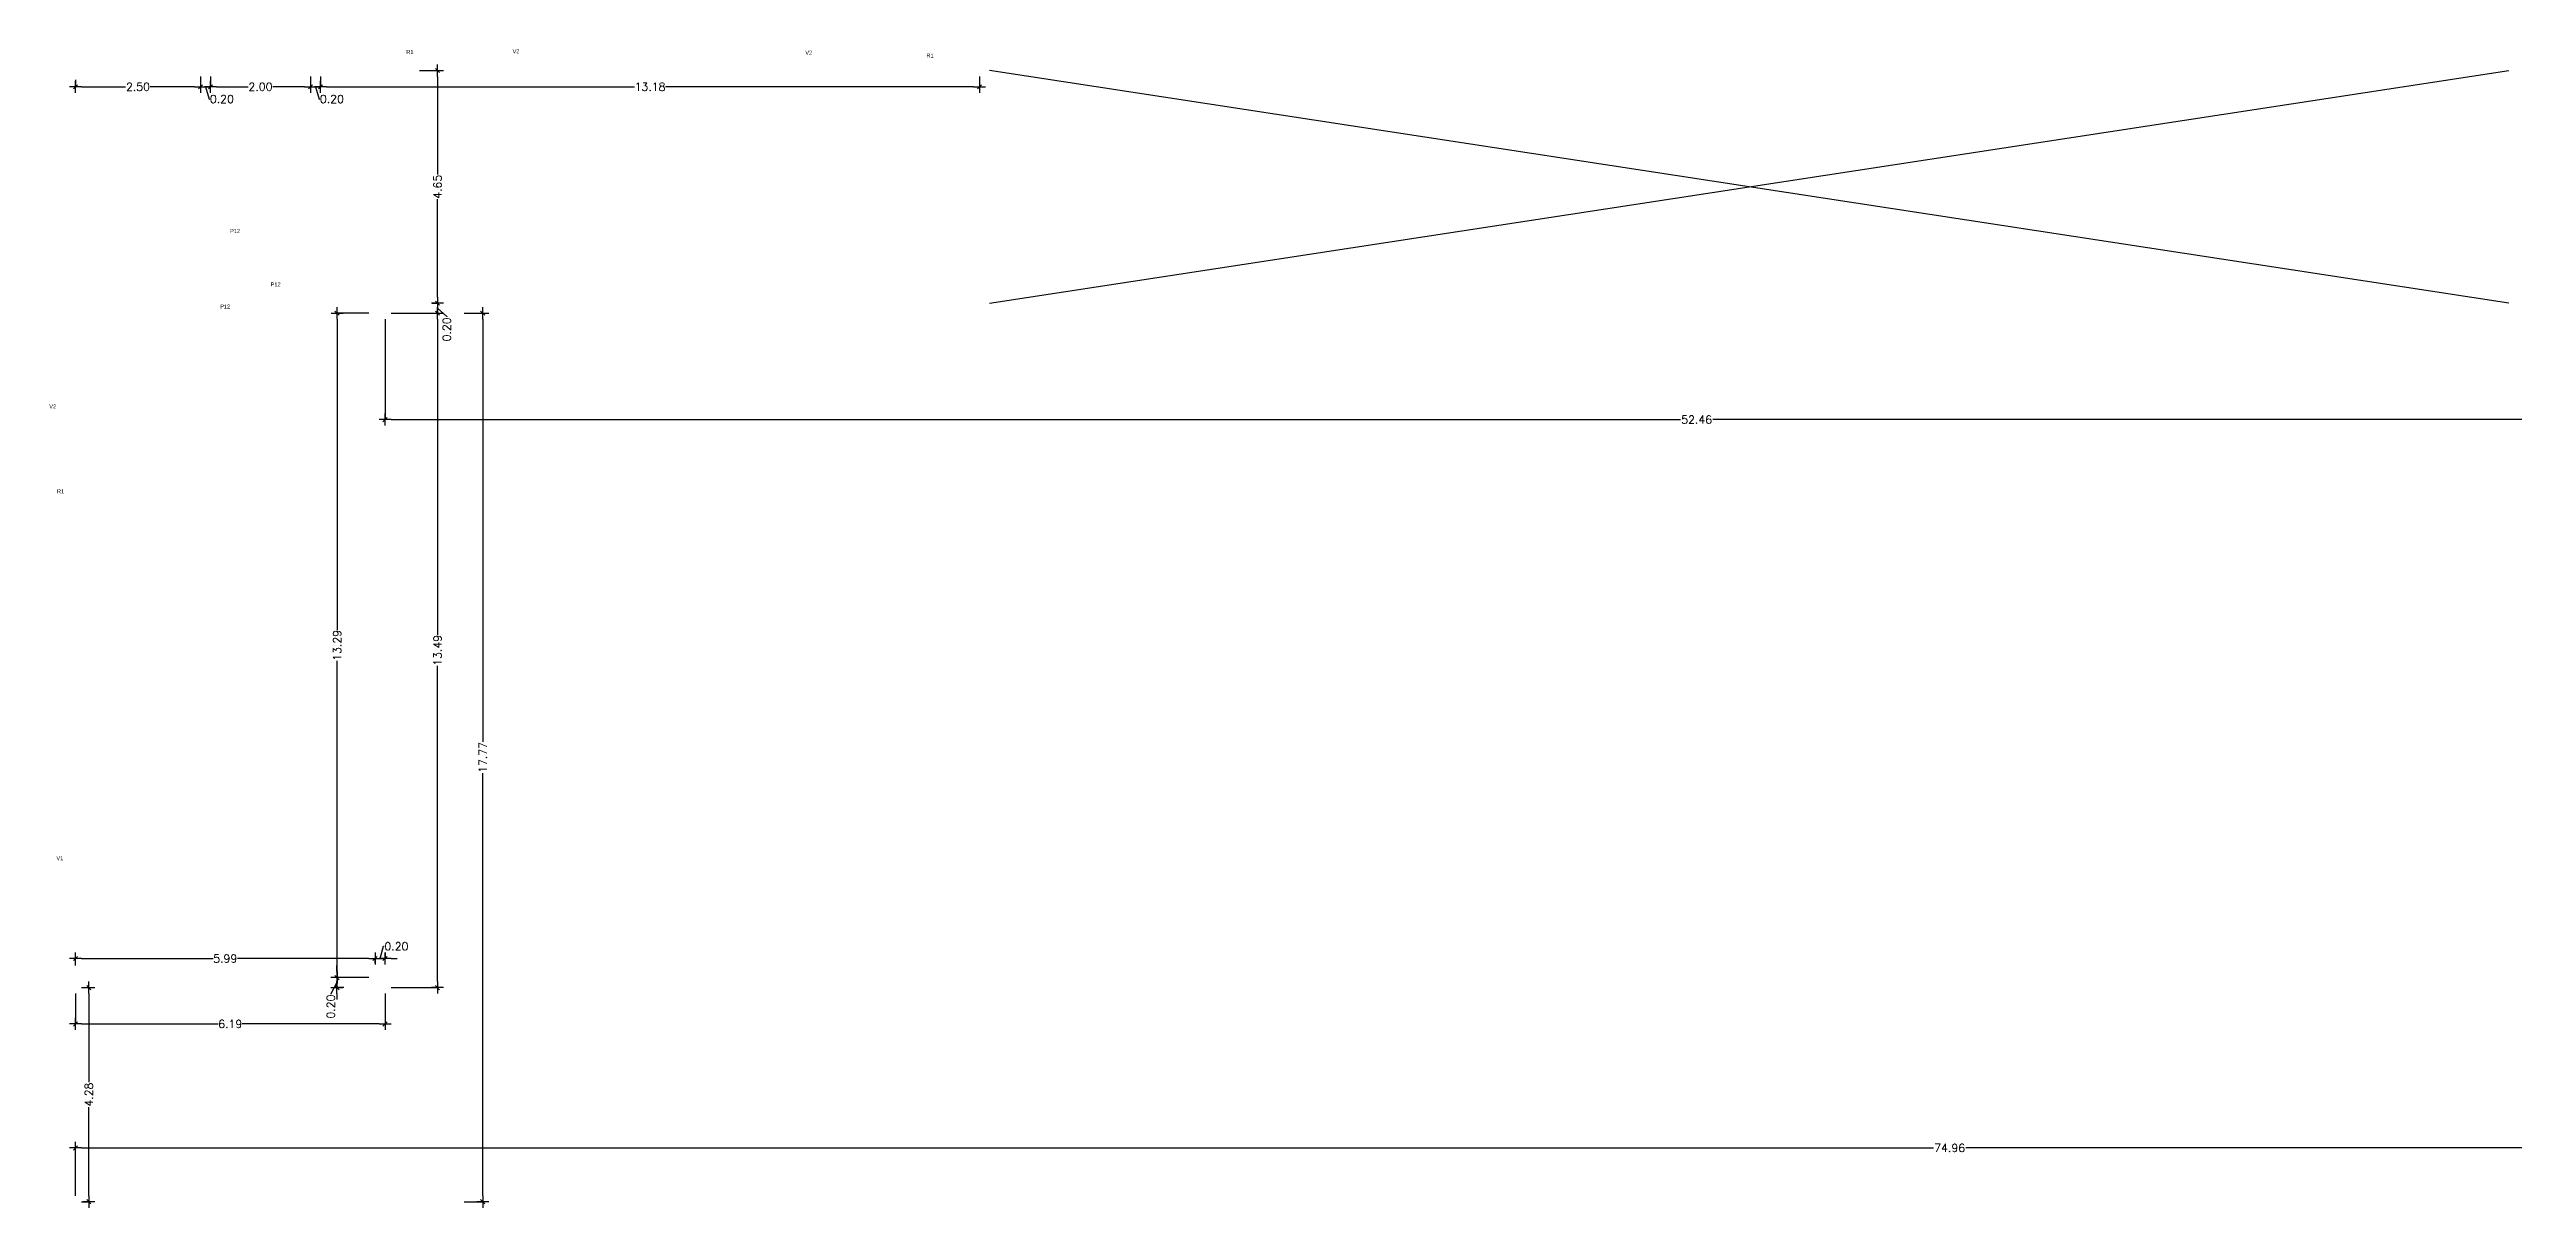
# Model space of a CAD drawing. Header units: metres. Extents: x 210 to 643, y -622 to 114.
# Drawn here: x 335.68 to 384.96, y 24.2 to 47.36 of the extents above; entities that cross this region are included whole.
import ezdxf

# ---------------------------------------------------------------- set-up
doc = ezdxf.new("R2010")
doc.units = ezdxf.units.M
for name, color, linetype in [('00.00 ACOTADO 1_100', 7, 'Continuous'), ('07.01 CARPINTERIA MEMORIA 1_50', 7, 'Continuous'), ('COTAS', 3, 'Continuous')]:
    doc.layers.add(name, color=color, linetype=linetype)
doc.styles.add('E-100', font='romans.shx', dxfattribs={"height": 0.16})
doc.styles.get("Standard").update_dxf_attribs({"font": 'arial.ttf'})
doc.dimstyles.new('E-100', dxfattribs={"dimtxt": 0.16, "dimasz": 0.12, "dimexe": 0, "dimexo": 0.12, "dimgap": 0.0035, "dimtad": 0, "dimzin": 0, "dimdsep": 46, "dimtxsty": 'E-100', "dimblk1": 'COTA', "dimblk2": 'COTA', "dimsah": 1, "dimcen": 1, "dimclre": 9, "dimadec": 0, "dimazin": 0, "dimtfac": 1, "dimtmove": 1, "dimatfit": 2, "dimfxl": 1, "dimtolj": 1, "dimarcsym": 0})

# ---------------------------------------------------------------- blocks, each defined once
blk = doc.blocks.new('COTA')
for p, q in [((-1, 0), (1, 0)), ((0, 1), (0, -1))]:
    blk.add_line(p, q)
at = {"layer": 'COTAS', "color": 5}
blk.add_line((-0.35, -0.35), (0.35, 0.35), dxfattribs=at)
blk = doc.blocks.new('*D78')
at = {"layer": '00.00 ACOTADO 1_100', "color": 9, "lineweight": -2, "transparency": 16777216}
for p, q in [((336.199, 46.748), (336.199, 46.608)), ((338.699, 46.813), (338.699, 46.608))]:
    blk.add_line(p, q, dxfattribs=at)
at = {"layer": '00.00 ACOTADO 1_100', "color": 0, "lineweight": -2, "transparency": 16777216}
for p, q in [((336.319, 46.608), (337.201, 46.608)), ((338.579, 46.608), (337.696, 46.608))]:
    blk.add_line(p, q, dxfattribs=at)
at = {"layer": 'DEFPOINTS', "color": 0, "transparency": 16777216}
for p in [(336.199, 46.868), (338.699, 46.933), (338.699, 46.608)]:
    blk.add_point(p, dxfattribs=at)
at = {"layer": '00.00 ACOTADO 1_100', "color": 0, "lineweight": -2, "transparency": 16777216, "xscale": 0.12, "yscale": 0.12, "zscale": 0.12, "rotation": 180}
blk.add_blockref('COTA', (336.199, 46.608), dxfattribs=at)
at = {"layer": '00.00 ACOTADO 1_100', "color": 0, "lineweight": -2, "transparency": 16777216, "xscale": 0.12, "yscale": 0.12, "zscale": 0.12}
blk.add_blockref('COTA', (338.699, 46.608), dxfattribs=at)
at = {"layer": '00.00 ACOTADO 1_100', "color": 0, "transparency": 16777216, "insert": (337.449, 46.608), "char_height": 0.16, "attachment_point": 5, "style": 'E-100'}
blk.add_mtext('\\A1;2.50', dxfattribs=at)
blk = doc.blocks.new('*D79')
at = {"layer": '00.00 ACOTADO 1_100', "color": 0, "lineweight": -2, "transparency": 16777216}
for p, q in [((338.579, 46.608), (338.459, 46.608)), ((338.699, 46.608), (338.899, 46.608)), ((338.699, 46.608), (338.899, 46.608)), ((338.799, 46.608), (338.872, 46.363)), ((338.872, 46.363), (338.879, 46.363)), ((339.019, 46.608), (339.139, 46.608))]:
    blk.add_line(p, q, dxfattribs=at)
at = {"layer": '00.00 ACOTADO 1_100', "color": 9, "lineweight": -2, "transparency": 16777216}
for p, q in [((338.699, 46.813), (338.699, 46.608)), ((338.899, 46.813), (338.899, 46.608))]:
    blk.add_line(p, q, dxfattribs=at)
at = {"layer": 'DEFPOINTS', "color": 0, "transparency": 16777216}
for p in [(338.699, 46.933), (338.899, 46.933), (338.899, 46.608)]:
    blk.add_point(p, dxfattribs=at)
at = {"layer": '00.00 ACOTADO 1_100', "color": 0, "lineweight": -2, "transparency": 16777216, "xscale": 0.12, "yscale": 0.12, "zscale": 0.12}
blk.add_blockref('COTA', (338.699, 46.608), dxfattribs=at)
at = {"layer": '00.00 ACOTADO 1_100', "color": 0, "lineweight": -2, "transparency": 16777216, "xscale": 0.12, "yscale": 0.12, "zscale": 0.12, "rotation": 180}
blk.add_blockref('COTA', (338.899, 46.608), dxfattribs=at)
at = {"layer": '00.00 ACOTADO 1_100', "color": 0, "transparency": 16777216, "insert": (339.127, 46.363), "char_height": 0.16, "attachment_point": 5, "style": 'E-100'}
blk.add_mtext('\\A1;0.20', dxfattribs=at)
blk = doc.blocks.new('*D80')
at = {"layer": '00.00 ACOTADO 1_100', "color": 9, "lineweight": -2, "transparency": 16777216}
for p, q in [((338.899, 46.813), (338.899, 46.608)), ((340.899, 46.813), (340.899, 46.608))]:
    blk.add_line(p, q, dxfattribs=at)
at = {"layer": '00.00 ACOTADO 1_100', "color": 0, "lineweight": -2, "transparency": 16777216}
for p, q in [((339.019, 46.608), (339.652, 46.608)), ((340.779, 46.608), (340.146, 46.608))]:
    blk.add_line(p, q, dxfattribs=at)
at = {"layer": 'DEFPOINTS', "color": 0, "transparency": 16777216}
for p in [(338.899, 46.933), (340.899, 46.933), (340.899, 46.608)]:
    blk.add_point(p, dxfattribs=at)
at = {"layer": '00.00 ACOTADO 1_100', "color": 0, "lineweight": -2, "transparency": 16777216, "xscale": 0.12, "yscale": 0.12, "zscale": 0.12, "rotation": 180}
blk.add_blockref('COTA', (338.899, 46.608), dxfattribs=at)
at = {"layer": '00.00 ACOTADO 1_100', "color": 0, "lineweight": -2, "transparency": 16777216, "xscale": 0.12, "yscale": 0.12, "zscale": 0.12}
blk.add_blockref('COTA', (340.899, 46.608), dxfattribs=at)
at = {"layer": '00.00 ACOTADO 1_100', "color": 0, "transparency": 16777216, "insert": (339.899, 46.608), "char_height": 0.16, "attachment_point": 5, "style": 'E-100'}
blk.add_mtext('\\A1;2.00', dxfattribs=at)
blk = doc.blocks.new('*D81')
at = {"layer": '00.00 ACOTADO 1_100', "color": 0, "lineweight": -2, "transparency": 16777216}
for p, q in [((340.779, 46.608), (340.659, 46.608)), ((340.899, 46.608), (341.1, 46.608)), ((340.899, 46.608), (341.1, 46.608)), ((340.999, 46.608), (341.073, 46.363)), ((341.073, 46.363), (341.08, 46.363)), ((341.22, 46.608), (341.34, 46.608))]:
    blk.add_line(p, q, dxfattribs=at)
at = {"layer": '00.00 ACOTADO 1_100', "color": 9, "lineweight": -2, "transparency": 16777216}
for p, q in [((340.899, 46.813), (340.899, 46.608)), ((341.1, 46.813), (341.1, 46.608))]:
    blk.add_line(p, q, dxfattribs=at)
at = {"layer": 'DEFPOINTS', "color": 0, "transparency": 16777216}
for p in [(340.899, 46.933), (341.1, 46.933), (341.1, 46.608)]:
    blk.add_point(p, dxfattribs=at)
at = {"layer": '00.00 ACOTADO 1_100', "color": 0, "lineweight": -2, "transparency": 16777216, "xscale": 0.12, "yscale": 0.12, "zscale": 0.12}
blk.add_blockref('COTA', (340.899, 46.608), dxfattribs=at)
at = {"layer": '00.00 ACOTADO 1_100', "color": 0, "lineweight": -2, "transparency": 16777216, "xscale": 0.12, "yscale": 0.12, "zscale": 0.12, "rotation": 180}
blk.add_blockref('COTA', (341.1, 46.608), dxfattribs=at)
at = {"layer": '00.00 ACOTADO 1_100', "color": 0, "transparency": 16777216, "insert": (341.327, 46.363), "char_height": 0.16, "attachment_point": 5, "style": 'E-100'}
blk.add_mtext('\\A1;0.20', dxfattribs=at)
blk = doc.blocks.new('*D82')
at = {"layer": '00.00 ACOTADO 1_100', "color": 9, "lineweight": -2, "transparency": 16777216}
for p, q in [((341.1, 46.813), (341.1, 46.608)), ((354.279, 46.812), (354.279, 46.608))]:
    blk.add_line(p, q, dxfattribs=at)
at = {"layer": '00.00 ACOTADO 1_100', "color": 0, "lineweight": -2, "transparency": 16777216}
for p, q in [((341.22, 46.608), (347.377, 46.608)), ((354.159, 46.608), (348.001, 46.608))]:
    blk.add_line(p, q, dxfattribs=at)
at = {"layer": 'DEFPOINTS', "color": 0, "transparency": 16777216}
for p in [(341.1, 46.933), (354.279, 46.932), (354.279, 46.608)]:
    blk.add_point(p, dxfattribs=at)
at = {"layer": '00.00 ACOTADO 1_100', "color": 0, "lineweight": -2, "transparency": 16777216, "xscale": 0.12, "yscale": 0.12, "zscale": 0.12, "rotation": 180}
blk.add_blockref('COTA', (341.1, 46.608), dxfattribs=at)
at = {"layer": '00.00 ACOTADO 1_100', "color": 0, "lineweight": -2, "transparency": 16777216, "xscale": 0.12, "yscale": 0.12, "zscale": 0.12}
blk.add_blockref('COTA', (354.279, 46.608), dxfattribs=at)
at = {"layer": '00.00 ACOTADO 1_100', "color": 0, "transparency": 16777216, "insert": (347.689, 46.608), "char_height": 0.16, "attachment_point": 5, "style": 'E-100'}
blk.add_mtext('\\A1;13.18', dxfattribs=at)
blk = doc.blocks.new('*D83')
at = {"layer": '00.00 ACOTADO 1_100', "color": 9, "lineweight": -2, "transparency": 16777216}
for p, q in [((343.078, 46.933), (343.44, 46.933)), ((343.331, 42.283), (343.44, 42.283))]:
    blk.add_line(p, q, dxfattribs=at)
at = {"layer": '00.00 ACOTADO 1_100', "color": 0, "lineweight": -2, "transparency": 16777216}
for p, q in [((343.44, 46.813), (343.44, 44.855)), ((343.44, 42.403), (343.44, 44.36))]:
    blk.add_line(p, q, dxfattribs=at)
at = {"layer": 'DEFPOINTS', "color": 0, "transparency": 16777216}
for p in [(342.958, 46.933), (343.211, 42.283), (343.44, 42.283)]:
    blk.add_point(p, dxfattribs=at)
at = {"layer": '00.00 ACOTADO 1_100', "color": 0, "lineweight": -2, "transparency": 16777216, "xscale": 0.12, "yscale": 0.12, "zscale": 0.12}
for p, rotation in [((343.44, 46.933), 90), ((343.44, 42.283), 270)]:
    blk.add_blockref('COTA', p, dxfattribs=dict(at, rotation=rotation))
at = {"layer": '00.00 ACOTADO 1_100', "color": 0, "transparency": 16777216, "insert": (343.44, 44.608), "char_height": 0.16, "attachment_point": 5, "rotation": 90, "style": 'E-100'}
blk.add_mtext('\\A1;4.65', dxfattribs=at)
blk = doc.blocks.new('*D84')
at = {"layer": '00.00 ACOTADO 1_100', "color": 9, "lineweight": -2, "transparency": 16777216}
for p, q in [((342.069, 42.083), (341.431, 42.083)), ((342.069, 28.798), (341.431, 28.798))]:
    blk.add_line(p, q, dxfattribs=at)
at = {"layer": '00.00 ACOTADO 1_100', "color": 0, "lineweight": -2, "transparency": 16777216}
for p, q in [((341.431, 41.963), (341.431, 35.748)), ((341.431, 28.918), (341.431, 35.132))]:
    blk.add_line(p, q, dxfattribs=at)
at = {"layer": 'DEFPOINTS', "color": 0, "transparency": 16777216}
for p in [(342.189, 42.083), (341.431, 28.798), (342.189, 28.798)]:
    blk.add_point(p, dxfattribs=at)
at = {"layer": '00.00 ACOTADO 1_100', "color": 0, "lineweight": -2, "transparency": 16777216, "xscale": 0.12, "yscale": 0.12, "zscale": 0.12}
for p, rotation in [((341.431, 42.083), 90), ((341.431, 28.798), 270)]:
    blk.add_blockref('COTA', p, dxfattribs=dict(at, rotation=rotation))
at = {"layer": '00.00 ACOTADO 1_100', "color": 0, "transparency": 16777216, "insert": (341.431, 35.44), "char_height": 0.16, "attachment_point": 5, "rotation": 90, "style": 'E-100'}
blk.add_mtext('\\A1;13.29', dxfattribs=at)
blk = doc.blocks.new('*D85')
at = {"layer": '00.00 ACOTADO 1_100', "color": 9, "lineweight": -2, "transparency": 16777216}
for p, q in [((336.199, 29.037), (336.199, 29.179)), ((342.189, 29.087), (342.189, 29.179))]:
    blk.add_line(p, q, dxfattribs=at)
at = {"layer": '00.00 ACOTADO 1_100', "color": 0, "lineweight": -2, "transparency": 16777216}
for p, q in [((336.319, 29.179), (338.95, 29.179)), ((342.069, 29.179), (339.437, 29.179))]:
    blk.add_line(p, q, dxfattribs=at)
at = {"layer": 'DEFPOINTS', "color": 0, "transparency": 16777216}
for p in [(342.189, 29.179), (336.199, 28.917), (342.189, 28.967)]:
    blk.add_point(p, dxfattribs=at)
at = {"layer": '00.00 ACOTADO 1_100', "color": 0, "lineweight": -2, "transparency": 16777216, "xscale": 0.12, "yscale": 0.12, "zscale": 0.12, "rotation": 180}
blk.add_blockref('COTA', (336.199, 29.179), dxfattribs=at)
at = {"layer": '00.00 ACOTADO 1_100', "color": 0, "lineweight": -2, "transparency": 16777216, "xscale": 0.12, "yscale": 0.12, "zscale": 0.12}
blk.add_blockref('COTA', (342.189, 29.179), dxfattribs=at)
at = {"layer": '00.00 ACOTADO 1_100', "color": 0, "transparency": 16777216, "insert": (339.194, 29.179), "char_height": 0.16, "attachment_point": 5, "style": 'E-100'}
blk.add_mtext('\\A1;5.99', dxfattribs=at)
blk = doc.blocks.new('*D86')
at = {"layer": '00.00 ACOTADO 1_100', "color": 0, "lineweight": -2, "transparency": 16777216}
for p, q in [((342.069, 29.179), (341.949, 29.179)), ((342.189, 29.179), (342.389, 29.179)), ((342.189, 29.179), (342.389, 29.179)), ((342.289, 29.179), (342.362, 29.424)), ((342.362, 29.424), (342.369, 29.424)), ((342.509, 29.179), (342.629, 29.179))]:
    blk.add_line(p, q, dxfattribs=at)
at = {"layer": '00.00 ACOTADO 1_100', "color": 9, "lineweight": -2, "transparency": 16777216}
for p, q in [((342.189, 29.299), (342.189, 29.179)), ((342.389, 29.299), (342.389, 29.179))]:
    blk.add_line(p, q, dxfattribs=at)
at = {"layer": 'DEFPOINTS', "color": 0, "transparency": 16777216}
for p in [(342.189, 29.179), (342.389, 29.179), (342.389, 29.179)]:
    blk.add_point(p, dxfattribs=at)
at = {"layer": '00.00 ACOTADO 1_100', "color": 0, "lineweight": -2, "transparency": 16777216, "xscale": 0.12, "yscale": 0.12, "zscale": 0.12}
blk.add_blockref('COTA', (342.189, 29.179), dxfattribs=at)
at = {"layer": '00.00 ACOTADO 1_100', "color": 0, "lineweight": -2, "transparency": 16777216, "xscale": 0.12, "yscale": 0.12, "zscale": 0.12, "rotation": 180}
blk.add_blockref('COTA', (342.389, 29.179), dxfattribs=at)
at = {"layer": '00.00 ACOTADO 1_100', "color": 0, "transparency": 16777216, "insert": (342.617, 29.424), "char_height": 0.16, "attachment_point": 5, "style": 'E-100'}
blk.add_mtext('\\A1;0.20', dxfattribs=at)
blk = doc.blocks.new('*D87')
at = {"layer": '00.00 ACOTADO 1_100', "color": 0, "lineweight": -2, "transparency": 16777216}
for p, q in [((341.429, 28.698), (341.304, 28.472)), ((341.429, 28.918), (341.429, 29.038)), ((341.429, 28.798), (341.429, 28.598)), ((341.429, 28.798), (341.429, 28.598)), ((341.304, 28.472), (341.304, 28.465)), ((341.429, 28.478), (341.429, 28.358))]:
    blk.add_line(p, q, dxfattribs=at)
at = {"layer": '00.00 ACOTADO 1_100', "color": 9, "lineweight": -2, "transparency": 16777216}
for p, q in [((341.565, 28.798), (341.429, 28.798)), ((341.565, 28.598), (341.429, 28.598))]:
    blk.add_line(p, q, dxfattribs=at)
at = {"layer": 'DEFPOINTS', "color": 0, "transparency": 16777216}
for p in [(341.429, 28.598), (341.685, 28.798), (341.685, 28.598)]:
    blk.add_point(p, dxfattribs=at)
at = {"layer": '00.00 ACOTADO 1_100', "color": 0, "lineweight": -2, "transparency": 16777216, "xscale": 0.12, "yscale": 0.12, "zscale": 0.12}
for p, rotation in [((341.429, 28.798), 270), ((341.429, 28.598), 90)]:
    blk.add_blockref('COTA', p, dxfattribs=dict(at, rotation=rotation))
at = {"layer": '00.00 ACOTADO 1_100', "color": 0, "transparency": 16777216, "insert": (341.304, 28.218), "char_height": 0.16, "attachment_point": 5, "rotation": 90, "style": 'E-100'}
blk.add_mtext('\\A1;0.20', dxfattribs=at)
blk = doc.blocks.new('*D88')
at = {"layer": '00.00 ACOTADO 1_100', "color": 0, "lineweight": -2, "transparency": 16777216}
for p, q in [((343.44, 42.403), (343.44, 42.523)), ((343.44, 42.283), (343.44, 42.083)), ((343.44, 42.283), (343.44, 42.083)), ((343.44, 42.183), (343.625, 42.013)), ((343.44, 41.963), (343.44, 41.843)), ((343.625, 42.013), (343.625, 42.006))]:
    blk.add_line(p, q, dxfattribs=at)
at = {"layer": '00.00 ACOTADO 1_100', "color": 9, "lineweight": -2, "transparency": 16777216}
blk.add_line((343.416, 42.283), (343.44, 42.283), dxfattribs=at)
at = {"layer": 'DEFPOINTS', "color": 0, "transparency": 16777216}
for p in [(343.296, 42.283), (343.32, 42.083), (343.44, 42.083)]:
    blk.add_point(p, dxfattribs=at)
at = {"layer": '00.00 ACOTADO 1_100', "color": 0, "lineweight": -2, "transparency": 16777216, "xscale": 0.12, "yscale": 0.12, "zscale": 0.12}
for p, rotation in [((343.44, 42.283), 270), ((343.44, 42.083), 90)]:
    blk.add_blockref('COTA', p, dxfattribs=dict(at, rotation=rotation))
at = {"layer": '00.00 ACOTADO 1_100', "color": 0, "transparency": 16777216, "insert": (343.625, 41.758), "char_height": 0.16, "attachment_point": 5, "rotation": 90, "style": 'E-100'}
blk.add_mtext('\\A1;0.20', dxfattribs=at)
blk = doc.blocks.new('*D91')
at = {"layer": '00.00 ACOTADO 1_100', "color": 9, "lineweight": -2, "transparency": 16777216}
for p, q in [((336.199, 24.438), (336.199, 25.392)), ((411.159, 24.438), (411.159, 25.392))]:
    blk.add_line(p, q, dxfattribs=at)
at = {"layer": '00.00 ACOTADO 1_100', "color": 0, "lineweight": -2, "transparency": 16777216}
for p, q in [((336.319, 25.392), (373.355, 25.392)), ((411.039, 25.392), (374.002, 25.392))]:
    blk.add_line(p, q, dxfattribs=at)
at = {"layer": 'DEFPOINTS', "color": 0, "transparency": 16777216}
for p in [(411.159, 25.392), (336.199, 24.318), (411.159, 24.318)]:
    blk.add_point(p, dxfattribs=at)
at = {"layer": '00.00 ACOTADO 1_100', "color": 0, "lineweight": -2, "transparency": 16777216, "xscale": 0.12, "yscale": 0.12, "zscale": 0.12, "rotation": 180}
blk.add_blockref('COTA', (336.199, 25.392), dxfattribs=at)
at = {"layer": '00.00 ACOTADO 1_100', "color": 0, "lineweight": -2, "transparency": 16777216, "xscale": 0.12, "yscale": 0.12, "zscale": 0.12}
blk.add_blockref('COTA', (411.159, 25.392), dxfattribs=at)
at = {"layer": '00.00 ACOTADO 1_100', "color": 0, "transparency": 16777216, "insert": (373.679, 25.392), "char_height": 0.16, "attachment_point": 5, "style": 'E-100'}
blk.add_mtext('\\A1;74.96', dxfattribs=at)
blk = doc.blocks.new('*D92')
at = {"layer": '00.00 ACOTADO 1_100', "color": 9, "lineweight": -2, "transparency": 16777216}
for p, q in [((342.389, 41.963), (342.389, 39.953)), ((394.849, 41.963), (394.849, 39.953))]:
    blk.add_line(p, q, dxfattribs=at)
at = {"layer": '00.00 ACOTADO 1_100', "color": 0, "lineweight": -2, "transparency": 16777216}
for p, q in [((342.509, 39.953), (368.295, 39.953)), ((394.729, 39.953), (368.942, 39.953))]:
    blk.add_line(p, q, dxfattribs=at)
at = {"layer": 'DEFPOINTS', "color": 0, "transparency": 16777216}
for p in [(342.389, 42.083), (394.849, 42.083), (394.849, 39.953)]:
    blk.add_point(p, dxfattribs=at)
at = {"layer": '00.00 ACOTADO 1_100', "color": 0, "lineweight": -2, "transparency": 16777216, "xscale": 0.12, "yscale": 0.12, "zscale": 0.12, "rotation": 180}
blk.add_blockref('COTA', (342.389, 39.953), dxfattribs=at)
at = {"layer": '00.00 ACOTADO 1_100', "color": 0, "lineweight": -2, "transparency": 16777216, "xscale": 0.12, "yscale": 0.12, "zscale": 0.12}
blk.add_blockref('COTA', (394.849, 39.953), dxfattribs=at)
at = {"layer": '00.00 ACOTADO 1_100', "color": 0, "transparency": 16777216, "insert": (368.619, 39.953), "char_height": 0.16, "attachment_point": 5, "style": 'E-100'}
blk.add_mtext('\\A1;52.46', dxfattribs=at)
blk = doc.blocks.new('*D95')
at = {"layer": '00.00 ACOTADO 1_100', "color": 9, "lineweight": -2, "transparency": 16777216}
for p, q in [((342.509, 42.083), (343.44, 42.083)), ((342.509, 28.598), (343.44, 28.598))]:
    blk.add_line(p, q, dxfattribs=at)
at = {"layer": '00.00 ACOTADO 1_100', "color": 0, "lineweight": -2, "transparency": 16777216}
for p, q in [((343.44, 41.963), (343.44, 35.648)), ((343.44, 28.718), (343.44, 35.032))]:
    blk.add_line(p, q, dxfattribs=at)
at = {"layer": 'DEFPOINTS', "color": 0, "transparency": 16777216}
for p in [(342.389, 42.083), (342.389, 28.598), (343.44, 28.598)]:
    blk.add_point(p, dxfattribs=at)
at = {"layer": '00.00 ACOTADO 1_100', "color": 0, "lineweight": -2, "transparency": 16777216, "xscale": 0.12, "yscale": 0.12, "zscale": 0.12}
for p, rotation in [((343.44, 42.083), 90), ((343.44, 28.598), 270)]:
    blk.add_blockref('COTA', p, dxfattribs=dict(at, rotation=rotation))
at = {"layer": '00.00 ACOTADO 1_100', "color": 0, "transparency": 16777216, "insert": (343.44, 35.34), "char_height": 0.16, "attachment_point": 5, "rotation": 90, "style": 'E-100'}
blk.add_mtext('\\A1;13.49', dxfattribs=at)
blk = doc.blocks.new('*D96')
at = {"layer": '00.00 ACOTADO 1_100', "color": 9, "lineweight": -2, "transparency": 16777216}
for p, q in [((336.199, 28.478), (336.199, 27.871)), ((342.389, 28.478), (342.389, 27.871))]:
    blk.add_line(p, q, dxfattribs=at)
at = {"layer": '00.00 ACOTADO 1_100', "color": 0, "lineweight": -2, "transparency": 16777216}
for p, q in [((336.319, 27.871), (339.054, 27.871)), ((342.269, 27.871), (339.533, 27.871))]:
    blk.add_line(p, q, dxfattribs=at)
at = {"layer": 'DEFPOINTS', "color": 0, "transparency": 16777216}
for p in [(336.199, 28.598), (342.389, 28.598), (342.389, 27.871)]:
    blk.add_point(p, dxfattribs=at)
at = {"layer": '00.00 ACOTADO 1_100', "color": 0, "lineweight": -2, "transparency": 16777216, "xscale": 0.12, "yscale": 0.12, "zscale": 0.12, "rotation": 180}
blk.add_blockref('COTA', (336.199, 27.871), dxfattribs=at)
at = {"layer": '00.00 ACOTADO 1_100', "color": 0, "lineweight": -2, "transparency": 16777216, "xscale": 0.12, "yscale": 0.12, "zscale": 0.12}
blk.add_blockref('COTA', (342.389, 27.871), dxfattribs=at)
at = {"layer": '00.00 ACOTADO 1_100', "color": 0, "transparency": 16777216, "insert": (339.294, 27.871), "char_height": 0.16, "attachment_point": 5, "style": 'E-100'}
blk.add_mtext('\\A1;6.19', dxfattribs=at)
blk = doc.blocks.new('*D97')
at = {"layer": '00.00 ACOTADO 1_100', "color": 9, "lineweight": -2, "transparency": 16777216}
for p, q in [((343.973, 42.083), (344.344, 42.083)), ((343.973, 24.318), (344.344, 24.318))]:
    blk.add_line(p, q, dxfattribs=at)
at = {"layer": '00.00 ACOTADO 1_100', "color": 0, "lineweight": -2, "transparency": 16777216}
for p, q in [((344.344, 41.963), (344.344, 33.512)), ((344.344, 24.438), (344.344, 32.888))]:
    blk.add_line(p, q, dxfattribs=at)
at = {"layer": 'DEFPOINTS', "color": 0, "transparency": 16777216}
for p in [(343.853, 42.083), (343.853, 24.318), (344.344, 24.318)]:
    blk.add_point(p, dxfattribs=at)
at = {"layer": '00.00 ACOTADO 1_100', "color": 0, "lineweight": -2, "transparency": 16777216, "xscale": 0.12, "yscale": 0.12, "zscale": 0.12}
for p, rotation in [((344.344, 42.083), 90), ((344.344, 24.318), 270)]:
    blk.add_blockref('COTA', p, dxfattribs=dict(at, rotation=rotation))
at = {"layer": '00.00 ACOTADO 1_100', "color": 0, "transparency": 16777216, "insert": (344.344, 33.2), "char_height": 0.16, "attachment_point": 5, "rotation": 90, "style": 'E-100'}
blk.add_mtext('\\A1;17.77', dxfattribs=at)
blk = doc.blocks.new('*D98')
at = {"layer": '00.00 ACOTADO 1_100', "color": 9, "lineweight": -2, "transparency": 16777216}
for p, q in [((336.319, 28.598), (336.466, 28.598)), ((336.319, 24.318), (336.466, 24.318))]:
    blk.add_line(p, q, dxfattribs=at)
at = {"layer": '00.00 ACOTADO 1_100', "color": 0, "lineweight": -2, "transparency": 16777216}
for p, q in [((336.466, 28.478), (336.466, 26.705)), ((336.466, 24.438), (336.466, 26.21))]:
    blk.add_line(p, q, dxfattribs=at)
at = {"layer": 'DEFPOINTS', "color": 0, "transparency": 16777216}
for p in [(336.199, 28.598), (336.199, 24.318), (336.466, 24.318)]:
    blk.add_point(p, dxfattribs=at)
at = {"layer": '00.00 ACOTADO 1_100', "color": 0, "lineweight": -2, "transparency": 16777216, "xscale": 0.12, "yscale": 0.12, "zscale": 0.12}
for p, rotation in [((336.466, 28.598), 90), ((336.466, 24.318), 270)]:
    blk.add_blockref('COTA', p, dxfattribs=dict(at, rotation=rotation))
at = {"layer": '00.00 ACOTADO 1_100', "color": 0, "transparency": 16777216, "insert": (336.466, 26.458), "char_height": 0.16, "attachment_point": 5, "rotation": 90, "style": 'E-100'}
blk.add_mtext('\\A1;4.28', dxfattribs=at)

msp = doc.modelspace()

# ---------------------------------------------------------------- linework, layer by layer
at = {"layer": '00.00 ACOTADO 1_100', "color": 9}
for p, q in [((354.479, 42.283), (384.859, 46.933)), ((384.859, 42.283), (354.479, 46.932))]:
    msp.add_line(p, q, dxfattribs=at)

# ---------------------------------------------------------------- texts
at = {"layer": '07.01 CARPINTERIA MEMORIA 1_50', "char_height": 0.08, "attachment_point": 1}
for s, insert in [('R1', (342.815, 47.344)), ('V2', (344.94, 47.356)), ('V2', (350.795, 47.331)), ('R1', (353.216, 47.272)), ('P12', (339.292, 43.764)), ('P12', (340.103, 42.696)), ('P12', (339.094, 42.255)), ('V2', (335.675, 40.257)), ('R1', (335.829, 38.559)), ('V1', (335.818, 31.225))]:
    msp.add_mtext_dynamic_manual_height_columns(s, width=1.57422, gutter_width=1, heights=[0.691], dxfattribs=dict(at, insert=insert))

# ---------------------------------------------------------------- dimensions: what is measured, and where the dimension line sits
at = {"layer": '00.00 ACOTADO 1_100'}
for base, p1, p2, picture, middle in [((338.699, 46.608), (336.199, 46.868), (338.699, 46.933), '*D78', (337.449, 46.608)), ((338.899, 46.608), (338.699, 46.933), (338.899, 46.933), '*D79', (338.883, 46.363)), ((340.899, 46.608), (338.899, 46.933), (340.899, 46.933), '*D80', (339.899, 46.608)), ((341.1, 46.608), (340.899, 46.933), (341.1, 46.933), '*D81', (341.083, 46.363)), ((354.279, 46.608), (341.1, 46.933), (354.279, 46.932), '*D82', (347.689, 46.608)), ((394.849, 39.953), (342.389, 42.083), (394.849, 42.083), '*D92', (368.619, 39.953)), ((342.189, 29.179), (336.199, 28.917), (342.189, 28.967), '*D85', (339.194, 29.179)), ((342.389, 29.179), (342.189, 29.179), (342.389, 29.179), '*D86', (342.373, 29.424)), ((342.389, 27.871), (336.199, 28.598), (342.389, 28.598), '*D96', (339.294, 27.871)), ((411.159, 25.392), (336.199, 24.318), (411.159, 24.318), '*D91', (373.679, 25.392))]:
    dim = msp.add_linear_dim(base=base, p1=p1, p2=p2, dimstyle='E-100', dxfattribs=at)
    dim.commit()
    dim.dimension.update_dxf_attribs({"geometry": picture, "text_midpoint": middle})
for base, p1, p2, picture, middle in [((343.44, 42.283), (342.958, 46.933), (343.211, 42.283), '*D83', (343.44, 44.608)), ((341.4309, 28.7976), (342.1887, 42.0827), (342.1887, 28.7976), '*D84', (341.4309, 35.4402)), ((343.4402, 28.5976), (342.3887, 42.0827), (342.3887, 28.5976), '*D95', (343.4402, 35.3402)), ((344.343759, 24.31763), (343.852967, 42.082631), (343.852967, 24.31763), '*D97', (344.343759, 33.20013)), ((336.466, 24.318), (336.199, 28.598), (336.199, 24.318), '*D98', (336.466, 26.458))]:
    dim = msp.add_linear_dim(base=base, p1=p1, p2=p2, angle=90, dimstyle='E-100', dxfattribs=at)
    dim.commit()
    dim.dimension.update_dxf_attribs({"geometry": picture, "text_midpoint": middle})
for base, p1, p2, picture, middle in [((343.44, 42.083), (343.296, 42.283), (343.32, 42.083), '*D88', (343.625, 42.002)), ((341.429, 28.598), (341.685, 28.798), (341.685, 28.598), '*D87', (341.304, 28.462))]:
    dim = msp.add_linear_dim(base=base, p1=p1, p2=p2, angle=90, dimstyle='E-100', dxfattribs=at)
    dim.commit()
    dim.dimension.update_dxf_attribs({"geometry": picture, "text_midpoint": middle, "dimtype": 160})

doc.saveas('drawing.dxf')
